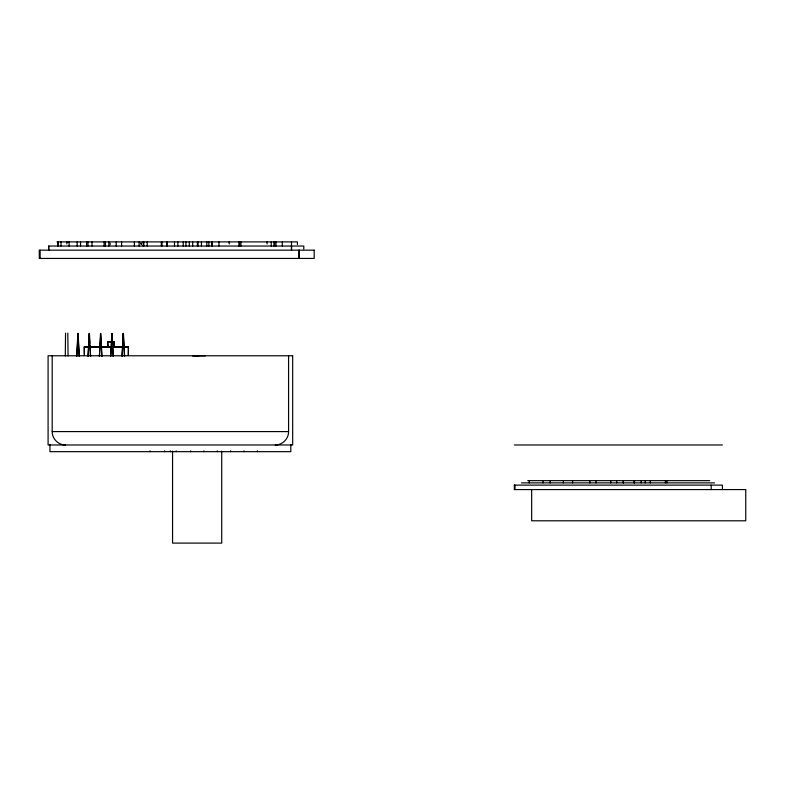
<?xml version="1.0" encoding="UTF-8"?>
<svg xmlns="http://www.w3.org/2000/svg" width="785" height="785" viewBox="0 0 785 785"><rect width="100%" height="100%" fill="white"/><g stroke="black" fill="none" stroke-linecap="round" stroke-linejoin="round"><path stroke-width="1.18" d="M84.27 355.409L84.289 346.95L128.406 346.97L128.406 355.409M107.555 347.186L107.555 341.779L108.536 341.603L107.594 341.603L107.938 347.156L107.594 341.603L108.536 341.603M267.067 243.968L267.067 241.898M303.805 249.051L303.805 246.039L48.68 246.039L48.68 250.17L48.68 246.039M288.576 355.772L288.576 431.593C288.762 438.746 282.345 445.154 275.201 444.977M291.48 241.898L291.51 250.17L291.5 246.039M65.292 355.948L65.547 333.095M128.289 355.409L128.406 346.97L114.178 346.96M99.391 356.292L100.49 333.439L101.854 356.292M99.43 356.292L100.804 333.439L101.903 356.292M114.011 346.106L113.403 341.779L114.06 341.612L114.267 347.156M123.706 347.392L128.406 346.96L84.289 346.95L84.388 354.192M192.58 355.978L198.507 355.958M107.555 341.779L114.06 341.612M57.011 241.898L297.417 241.898L297.417 244.498M113.403 341.779L114.08 341.779L114.267 347.186M52.193 355.772L52.193 431.593L288.576 431.593M514.332 444.977L722.386 444.977M527.795 480.655L709.689 480.655M521.476 482.883L714.527 482.883M514.332 485.12L722.386 485.12L722.386 489.575M514.332 489.575L745.75 489.575L745.75 520.798L531.661 520.798L531.661 489.575M65.567 444.977C58.424 445.154 52.006 438.746 52.193 431.593M195.73 355.899L205.356 355.831M98.38 346.921L104.071 347.402M84.289 346.95L88.99 347.392M112.461 344.262L111.813 333.439L110.724 356.292L112.137 333.439L113.226 356.292L112.677 347.873M89.735 343.065L89.156 333.439L88.057 356.292L89.47 333.439L90.569 356.292L89.882 345.469M229.171 241.898L229.259 243.968M67.804 333.095L68.069 355.948M282.306 241.898L282.325 246.039M711.19 485.12L711.19 489.575M666.946 480.655L666.946 482.883M665.415 480.655L665.415 482.883M650.314 480.655L650.314 482.883M645.211 480.655L645.211 482.883M641.139 480.655L641.139 482.883M634.515 480.655L634.515 482.883M634.005 480.655L634.005 482.883M616.667 480.655L616.667 482.883M610.789 480.655L610.789 482.883M596.011 480.655L596.011 482.883M589.888 480.655L589.888 482.883M572.559 480.655L572.559 482.883M563.404 480.655L563.404 482.883M550.148 480.655L550.148 482.883M543.014 480.655L543.014 482.883M529.257 480.655L529.257 482.883M514.999 485.12L514.98 489.575M514.361 485.12L514.361 489.575M299.399 250.17L299.399 258.432M298.83 250.17L298.83 258.432M290.813 444.379L290.813 451.669L49.955 451.669L49.955 444.379M275.947 241.898L275.947 246.039M274.603 241.898L274.603 246.039M273.926 241.898L273.926 246.039M271.237 241.898L271.237 246.039M257.362 450.825L257.362 451.669M243.978 450.825L243.978 451.669M240.926 241.898L240.926 246.039M239.582 241.898L239.582 246.039M238.905 241.898L238.905 246.039M230.594 450.825L230.594 451.669M221.723 451.11L221.723 543.102L172.563 543.102L172.563 451.11M218.956 241.898L218.956 246.039M217.219 450.825L217.219 451.669M212.215 241.898L212.215 246.039M211.548 241.898L211.548 246.039M208.849 241.898L208.849 246.039M206.828 241.898L206.828 246.039M203.835 450.825L203.835 451.669M201.441 241.898L201.441 246.039M198.075 241.898L198.075 246.039M197.398 241.898L197.398 246.039M192.688 241.898L192.688 246.039M190.706 450.825L190.706 451.669M189.313 241.898L189.313 246.039M185.947 241.898L185.947 246.039M183.248 241.898L183.248 246.039M177.861 241.898L177.861 246.039M176.164 450.825L176.164 451.669M174.496 241.898L174.496 246.039M170.384 450.825L170.384 451.669M167.401 241.898L167.401 246.039M166.724 241.898L166.724 246.039M164.605 450.825L164.605 451.669M162.014 241.898L162.014 246.039M161.337 241.898L161.337 246.039M150.063 450.825L150.063 451.669M147.197 241.898L147.197 246.039M143.822 241.898L143.822 246.039M143.155 241.898L143.155 246.039M141.261 243.448L141.261 244.488M140.966 242.938L140.966 243.968M139.112 241.898L139.112 246.039M134.392 241.898L134.392 246.039M121.596 241.898L121.596 246.039M116.209 241.898L116.209 246.039M110.175 243.281L110.175 244.655M108.83 241.898L108.83 246.039M105.455 241.898L105.455 246.039M104.111 241.898L104.111 246.039M91.992 241.898L91.992 246.039M87.949 241.898L87.949 246.039M86.595 241.898L86.595 246.039M80.541 241.898L80.541 246.039M77.165 241.898L77.165 246.039M69.09 241.898L69.09 246.039M66.902 241.898L66.902 243.968M61.004 241.898L61.004 246.039M58.306 241.898L58.306 246.039M57.639 241.898L57.639 246.039M40.123 250.17L40.153 258.432M77.833 333.439L76.734 356.292L78.147 333.439L79.246 356.292L77.833 333.439M123.147 333.439L122.048 356.292L123.461 333.439L124.56 356.292L123.147 333.439M314.186 250.17L39.26 250.17L39.309 258.432L314.186 258.432L314.186 250.17M292.677 355.772L48.091 355.772L48.091 444.977L292.677 444.977L292.677 355.772M114.08 341.779L107.584 341.612L114.08 341.779M623.368 482.883L623.368 480.655L623.3 482.883"/></g></svg>
